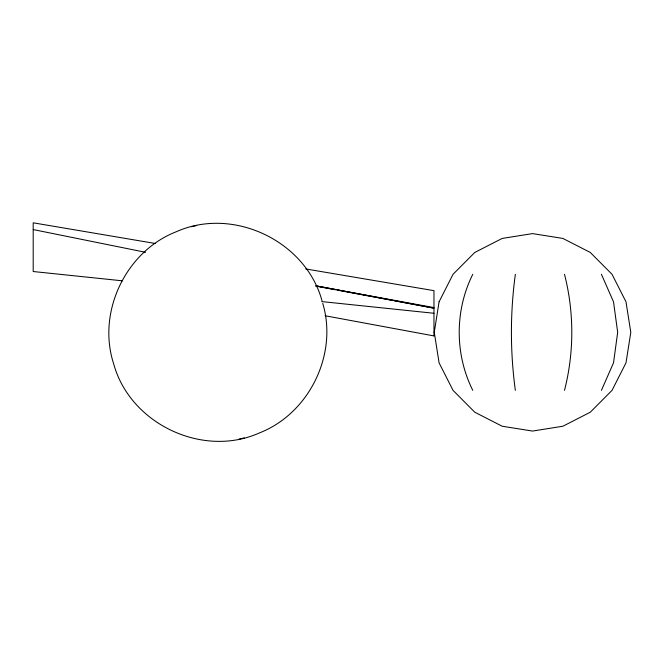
<?xml version="1.0" encoding="UTF-8"?>
<svg xmlns="http://www.w3.org/2000/svg" width="664" height="664" viewBox="0 0 664 664"><rect width="100%" height="100%" fill="white"/><g stroke="black" fill="none" stroke-linecap="round" stroke-linejoin="round"><path stroke-width="1" d="M515.355 274.298C510.11 312.761 510.11 351.903 515.355 390.366M564.491 390.366C574.227 352.443 574.227 312.221 564.491 274.298M472.785 274.298C454.699 310.445 454.699 354.219 472.785 390.366M601.418 390.366L613.511 362.843L617.678 332.332L613.511 301.821L601.418 274.298M321.99 300.734C305.647 240.816 232.923 206.305 176.209 231.769C125.62 251.482 96.761 312.296 113.702 363.93C130.044 423.848 202.777 458.367 259.491 432.903C309.158 413.481 338.084 354.435 322.737 303.299M191.415 226.739L196.619 225.569M239.073 439.095L244.286 437.925M122.367 280.814L33.2 271.526L33.2 222.813L155.434 243.505M321.749 301.581L433.966 313.275M305.722 268.945L433.966 290.658L433.966 335.843M315.973 285.927L433.966 307.59M325.128 315.757L433.966 335.918M315.973 286.176L335.303 289.778M337.337 290.16L392.266 300.402M394.3 300.784L433.966 308.179L430.911 307.606M315.973 285.761L427.865 307.025M33.2 229.57L145.532 252.295M439.078 301.821L434.273 332.332L439.078 362.843L453.039 390.366L474.777 412.211L502.175 426.23L532.536 431.06L562.898 426.23L590.296 412.211L612.034 390.366L625.994 362.843L630.8 332.332L625.994 301.821L612.034 274.298L590.296 252.453L562.898 238.434L532.536 233.603L502.175 238.434L474.777 252.453L453.039 274.298L439.078 301.821"/></g></svg>
